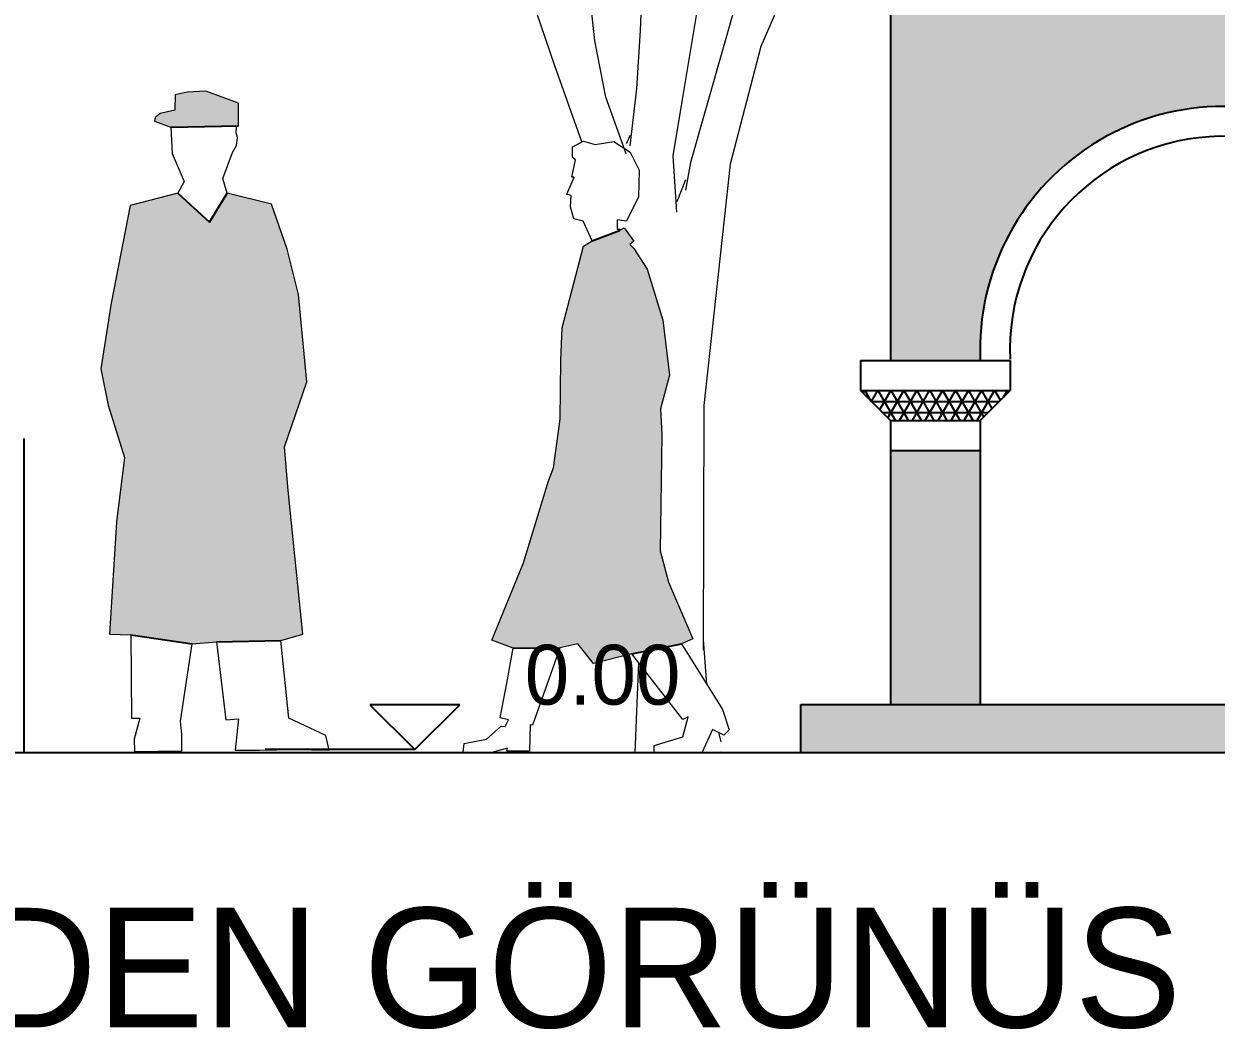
# Model space of a CAD drawing. Extents: x 9483 to 67306, y -5730 to 5191.
# Drawn here: x 23248.7 to 23647.3, y -748.5 to -412.4 of the extents above; entities that cross this region are included whole.
import ezdxf

# ---------------------------------------------------------------- set-up
doc = ezdxf.new("R2010")
doc.units = 0
doc.header["$MEASUREMENT"] = 0
doc.layers.get('0').update_dxf_attribs({"linetype": 'CONTINUOUS'})
for name, color, linetype in [('duvar', 3, 'CONTINUOUS'), ('Elevation_Vehicles', 7, 'CONTINUOUS'), ('kolon', 1, 'CONTINUOUS'), ('yazı', 6, 'CONTINUOUS'), ('ölçü', 5, 'CONTINUOUS')]:
    doc.layers.add(name, color=color, linetype=linetype)

msp = doc.modelspace()

# ---------------------------------------------------------------- hatches: boundary and pattern name
at = {"layer": 'duvar'}
h = msp.add_hatch(color=256, dxfattribs=at)
h.dxf.hatch_style = 1
h.set_gradient(color1=(255, 191, 0), color2=(255, 219, 112), one_color=1, tint=0.72, name='CYLINDER')
h.paths.add_polyline_path([(23923.67009, -524.72593), (23958.89398, -524.72593), (23958.89398, -400.03672), (23538.41979, -400.03672), (23538.41979, -525.03672), (23568.41979, -525.03672, -1.045391209), (23731.03833, -525.03672), (23761.03833, -525.03672, -1.043393465)])
h.paths.add_polyline_path([(23761.03833, -555.03672), (23731.03833, -555.03672), (23731.03833, -640.03672), (23761.03833, -640.03672)])
h.paths.add_polyline_path([(23568.41979, -555.03672), (23538.41979, -555.03672), (23538.41979, -640.03672), (23568.41979, -640.03672)])
h.paths.add_polyline_path([(23923.65688, -640.03672), (23958.89398, -640.03672), (23958.89398, -554.72593), (23923.65688, -554.72593)])
h = msp.add_hatch(color=256, dxfattribs=at)
h.dxf.hatch_style = 1
h.set_gradient(color1=(255, 223, 127), color2=(255, 251, 240), one_color=1, tint=0.97, name='CYLINDER')
h.paths.add_polyline_path([(23721.03833, -549.17886), (23711.03833, -539.17886), (23711.03833, -515.03672), (23720.83196, -515.03672, 0.25260037), (23683.41979, -458.48661), (23683.41979, -625.03672), (23721.03833, -625.03672)])
h.paths.add_polyline_path([(23721.03833, -625.03672), (23653.41979, -625.03672), (23653.41979, -640.03672), (23721.03833, -640.03672)])
h.paths.add_polyline_path([(23843.89398, -625.03672), (23771.03833, -625.03672), (23771.03833, -640.03672), (23843.89398, -640.03672)])
h.paths.add_polyline_path([(23813.89398, -455.95218, 0.274396238), (23771.24471, -515.03672), (23781.03833, -515.03672), (23781.03833, -539.17886), (23771.03833, -549.17886), (23771.03833, -625.03672), (23813.89398, -625.03672)])
h.paths.add_polyline_path([(23988.89398, -640.03672), (23508.41979, -640.03672), (23508.41979, -656.03672), (23988.89398, -656.03672)])
h = msp.add_hatch(dxfattribs=at)
h.set_pattern_fill('NET3,_O', color=256, scale=30)
h.set_pattern_definition([(0, (0, 267.568), (0, 3.75), []), (60, (0, 267.568), (-3.24759526, 1.875), []), (120, (0, 267.568), (-3.24759526, -1.875), [])])
h.paths.add_polyline_path([(23568.41979, -545.03672), (23578.41979, -535.03672), (23528.41979, -535.03672), (23538.41979, -545.03672)])
h.paths.add_polyline_path([(23721.03833, -535.03672), (23731.03833, -545.03672), (23761.03833, -545.03672), (23771.03833, -535.03672)])
h.paths.add_polyline_path([(23913.89398, -534.72593), (23923.89398, -544.72593), (23958.89398, -544.72593), (23968.89398, -534.72593)])
at = {"layer": 'Elevation_Vehicles'}
h = msp.add_hatch(color=256, dxfattribs=at)
h.dxf.hatch_style = 1
h.set_gradient(color1=(67, 99, 122), color2=(89, 131, 161), one_color=1, tint=0.49, name='CYLINDER')
h.paths.add_polyline_path([(23320.38164, -439.01541), (23309.45409, -434.97371), (23303.31669, -435.27309), (23299.27499, -436.17125), (23299.1253, -441.2608), (23294.18545, -442.45834), (23292.53883, -443.80557), (23292.38914, -445.00311), (23297.77807, -446.94911), (23320.38164, -446.50004)])
h = msp.add_hatch(color=256, dxfattribs=at)
h.dxf.hatch_style = 1
h.set_gradient(color1=(67, 99, 122), color2=(89, 131, 161), one_color=1, tint=0.49, name='CYLINDER')
h.paths.add_polyline_path([(23343.2846, -532.12417), (23340.44044, -502.93413), (23336.69813, -487.81518), (23331.45889, -472.69623), (23316.63933, -469.10361), (23310.68135, -478.75978), (23300.17315, -469.10361), (23284.15604, -473.14531), (23277.86896, -505.77829), (23274.42603, -527.78309), (23276.82111, -539.90819), (23282.35973, -557.42222), (23279.66527, -578.97794), (23277.27019, -616.55077), (23284.45543, -616.70047), (23304.96331, -619.69432), (23313.04671, -619.09555), (23334.60243, -618.64647), (23341.93737, -616.55077), (23336.99752, -568.49946), (23335.79998, -553.82959)])
h = msp.add_hatch(color=256, dxfattribs=at)
h.dxf.hatch_style = 1
h.set_gradient(color1=(255, 127, 127), color2=(250, 0, 0), one_color=1, tint=0.49, name='CYLINDER')
h.paths.add_polyline_path([(23461.53677, -541.13367), (23464.53062, -529.90673), (23462.28523, -511.49455), (23457.04599, -494.4296), (23452.55521, -487.54374), (23451.20798, -486.19651), (23452.55521, -485.14866), (23449.41167, -480.65788), (23447.76505, -481.55604), (23438.63381, -484.99897), (23435.78965, -486.79528), (23428.6044, -514.03932), (23428.15533, -524.96688), (23428.00563, -544.5766), (23425.76025, -560.89309), (23424.11363, -565.23417), (23415.73085, -592.62791), (23405.10267, -618.52472), (23412.28792, -621.21919), (23427.85594, -621.0695), (23433.84364, -619.72226), (23439.08288, -626.30874), (23451.95644, -623.0155), (23468.57232, -619.72226), (23472.31463, -618.07564), (23464.23123, -599.06469), (23461.38707, -588.58621), (23461.98584, -549.81584)])
h.paths.add_polyline_path([(23411.1317, -645.05521), (23471.1317, -645.05521), (23471.1317, -615.05521), (23411.1317, -615.05521)], flags=9)

# ---------------------------------------------------------------- linework, layer by layer
at = {"color": 27, "lineweight": 0}
for p, q in [((23468.86375, -437.76947), (23477.49403, -385.44489)), ((23439.57366, -418.12019), (23437.44433, -398.63632)), ((23455.41222, -394.93714), (23454.75891, -414.68112)), ((23489.01553, -397.37576), (23471.58332, -458.80703)), ((23443.25669, -437.01382), (23439.57366, -418.12019)), ((23454.75891, -414.68112), (23453.49381, -434.10573)), ((23453.49381, -434.10573), (23451.30836, -453.20561)), ((23450.02555, -455.96132), (23443.25669, -437.01382)), ((23465.75793, -456.54461), (23468.86375, -437.76947)), ((23450.989, -450.35017), (23450.66426, -451.27054)), ((23451.30836, -449.73839), (23450.989, -450.35017)), ((23450.3449, -451.88232), (23450.02555, -452.4941)), ((23450.66426, -451.27054), (23450.3449, -451.88232)), ((23466.97228, -475.39515), (23465.75793, -456.54461)), ((23471.58332, -458.80703), (23469.87881, -468.03762)), ((23469.87881, -464.57039), (23466.97228, -471.92793))]:
    msp.add_line(p, q, dxfattribs=at)
at = {"color": 7, "lineweight": 0}
for points in [[(23292.53883, -443.80557), (23292.38914, -445.00311), (23297.77807, -446.94911), (23298.22714, -455.78097), (23302.26884, -465.2116), (23300.17315, -469.10361), (23284.15604, -473.14531), (23277.86896, -505.77829), (23274.42603, -527.78309), (23276.82111, -539.90819), (23282.35973, -557.42222), (23279.66527, -578.97794), (23277.27019, -616.55077), (23284.45543, -616.70047), (23284.60512, -644.54328), (23287.44928, -644.54328), (23285.50328, -651.57883), (23285.65297, -655.77022), (23301.52038, -655.47084), (23301.52038, -650.0819), (23301.0713, -645.59113), (23304.96331, -619.69432), (23313.04671, -619.09555), (23316.19025, -645.14205), (23320.38164, -644.84267), (23319.33379, -655.32114), (23327.41719, -655.32114), (23338.94352, -655.02176), (23350.76923, -655.32114), (23349.57169, -650.38129), (23337.2969, -644.54328), (23334.60243, -618.64647), (23341.93737, -616.55077), (23336.99752, -568.49946), (23335.79998, -553.82959), (23343.2846, -532.12417), (23340.44044, -502.93413), (23336.69813, -487.81518), (23331.45889, -472.69623), (23316.63933, -469.10361), (23315.1424, -464.16376), (23318.43564, -455.48159), (23319.78287, -453.08651), (23320.08226, -450.39204), (23319.63318, -448.89512), (23319.78287, -446.79942), (23320.38164, -446.50004), (23320.38164, -439.01541), (23309.45409, -434.97371), (23303.31669, -435.27309), (23299.27499, -436.17125), (23299.1253, -441.2608), (23294.18545, -442.45834), (23292.53883, -443.80557), (23292.53883, -443.80557)], [(23292.53883, -443.80557), (23292.38914, -445.00311), (23297.77807, -446.94911), (23298.22714, -455.78097), (23302.26884, -465.2116), (23300.17315, -469.10361), (23284.15604, -473.14531), (23277.86896, -505.77829), (23274.42603, -527.78309), (23276.82111, -539.90819), (23282.35973, -557.42222), (23279.66527, -578.97794), (23277.27019, -616.55077), (23284.45543, -616.70047), (23284.60512, -644.54328), (23287.44928, -644.54328), (23285.50328, -651.57883), (23285.65297, -655.77022), (23301.52038, -655.47084), (23301.52038, -650.0819), (23301.0713, -645.59113), (23304.96331, -619.69432), (23313.04671, -619.09555), (23316.19025, -645.14205), (23320.38164, -644.84267), (23319.33379, -655.32114), (23327.41719, -655.32114), (23338.94352, -655.02176), (23350.76923, -655.32114), (23349.57169, -650.38129), (23337.2969, -644.54328), (23334.60243, -618.64647), (23341.93737, -616.55077), (23336.99752, -568.49946), (23335.79998, -553.82959), (23343.2846, -532.12417), (23340.44044, -502.93413), (23336.69813, -487.81518), (23331.45889, -472.69623), (23316.63933, -469.10361), (23315.1424, -464.16376), (23318.43564, -455.48159), (23319.78287, -453.08651), (23320.08226, -450.39204), (23319.63318, -448.89512), (23319.78287, -446.79942), (23320.38164, -446.50004), (23320.38164, -439.01541), (23309.45409, -434.97371), (23303.31669, -435.27309), (23299.27499, -436.17125), (23299.1253, -441.2608), (23294.18545, -442.45834), (23292.53883, -443.80557)], [(23439.68165, -452.81507), (23445.96874, -451.76722), (23451.35767, -455.35984), (23454.35152, -461.34754), (23454.20183, -470.3291), (23450.16013, -478.4125), (23447.01659, -477.96342), (23447.01659, -481.10696), (23448.06444, -481.10696), (23447.76505, -481.55604), (23449.41167, -480.65788), (23452.55521, -485.14866), (23451.20798, -486.19651), (23452.55521, -487.54374), (23457.04599, -494.4296), (23462.28523, -511.49455), (23464.53062, -529.90673), (23461.53677, -541.13367), (23461.98584, -549.81584), (23461.38707, -588.58621), (23464.23123, -599.06469), (23472.31463, -618.07564), (23468.57232, -619.72226), (23482.19434, -641.72707), (23484.43973, -648.46323), (23482.64342, -650.25954), (23478.9011, -648.31354), (23475.45817, -655.94786), (23459.44107, -656.09755), (23459.44107, -653.70247), (23469.02139, -650.85831), (23470.8177, -644.12215), (23469.02139, -645.0203), (23451.95644, -623.0155), (23439.08288, -626.30874), (23433.84364, -619.72226), (23427.85594, -621.0695), (23426.05963, -626.15904), (23418.7247, -646.96631), (23417.97623, -646.81661), (23417.67685, -655.64848), (23410.19222, -655.64848), (23410.34191, -654.60063), (23405.10267, -656.09755), (23395.52235, -655.94786), (23395.82174, -653.1037), (23403.30636, -651.60678), (23408.24622, -647.26569), (23409.59345, -647.41538), (23410.6413, -645.17), (23407.94683, -644.42153), (23410.19222, -632.89521), (23412.28792, -621.21919), (23405.10267, -618.52472), (23415.73085, -592.62791), (23424.11363, -565.23417), (23425.76025, -560.89309), (23428.00563, -544.5766), (23428.15533, -524.96688), (23428.6044, -514.03932), (23435.78965, -486.79528), (23438.63381, -484.99897), (23435.63995, -478.4125), (23432.49641, -477.66403), (23431.44856, -473.62233), (23431.59826, -469.88002), (23430.25102, -469.43094), (23432.6461, -463.74263), (23431.89764, -463.74263), (23433.09518, -457.90462), (23432.04733, -457.15615), (23432.04733, -453.56353), (23435.78965, -451.61753), (23439.68165, -452.81507), (23439.68165, -452.81507)], [(23439.68165, -452.81507), (23445.96874, -451.76722), (23451.35767, -455.35984), (23454.35152, -461.34754), (23454.20183, -470.3291), (23450.16013, -478.4125), (23447.01659, -477.96342), (23447.01659, -481.10696), (23448.06444, -481.10696), (23447.76505, -481.55604), (23449.41167, -480.65788), (23452.55521, -485.14866), (23451.20798, -486.19651), (23452.55521, -487.54374), (23457.04599, -494.4296), (23462.28523, -511.49455), (23464.53062, -529.90673), (23461.53677, -541.13367), (23461.98584, -549.81584), (23461.38707, -588.58621), (23464.23123, -599.06469), (23472.31463, -618.07564), (23468.57232, -619.72226), (23482.19434, -641.72707), (23484.43973, -648.46323), (23482.64342, -650.25954), (23478.9011, -648.31354), (23475.45817, -655.94786), (23459.44107, -656.09755), (23459.44107, -653.70247), (23469.02139, -650.85831), (23470.8177, -644.12215), (23469.02139, -645.0203), (23451.95644, -623.0155), (23439.08288, -626.30874), (23433.84364, -619.72226), (23427.85594, -621.0695), (23426.05963, -626.15904), (23418.7247, -646.96631), (23417.97623, -646.81661), (23417.67685, -655.64848), (23410.19222, -655.64848), (23410.34191, -654.60063), (23405.10267, -656.09755), (23395.52235, -655.94786), (23395.82174, -653.1037), (23403.30636, -651.60678), (23408.24622, -647.26569), (23409.59345, -647.41538), (23410.6413, -645.17), (23407.94683, -644.42153), (23410.19222, -632.89521), (23412.28792, -621.21919), (23405.10267, -618.52472), (23415.73085, -592.62791), (23424.11363, -565.23417), (23425.76025, -560.89309), (23428.00563, -544.5766), (23428.15533, -524.96688), (23428.6044, -514.03932), (23435.78965, -486.79528), (23438.63381, -484.99897), (23435.63995, -478.4125), (23432.49641, -477.66403), (23431.44856, -473.62233), (23431.59826, -469.88002), (23430.25102, -469.43094), (23432.6461, -463.74263), (23431.89764, -463.74263), (23433.09518, -457.90462), (23432.04733, -457.15615), (23432.04733, -453.56353), (23435.78965, -451.61753), (23439.68165, -452.81507)]]:
    msp.add_lwpolyline(points, dxfattribs=at)
at = {"layer": 'duvar', "color": 27, "lineweight": 0}
for p, q in [((23426.15374, -426.52892), (23410.30356, -379.64191)), ((23508.82348, -388.31659), (23495.10259, -420.01548)), ((23495.10259, -420.01548), (23484.84704, -459.34723)), ((23435.19634, -451.92605), (23426.15374, -426.52892)), ((23484.84704, -459.34723), (23476.0298, -540.06691)), ((23476.0298, -540.06691), (23475.83675, -621.86315)), ((23475.83675, -618.39593), (23476.89623, -633.16859)), ((23453.01545, -656.03672), (23454.24259, -625.96343)), ((23480.85848, -649.33138), (23481.72451, -652.45326)), ((23465.97597, -656.26295), (23453.01545, -656.03672)), ((23481.72451, -655.92048), (23465.97597, -656.26295))]:
    msp.add_line(p, q, dxfattribs=at)
at = {"layer": 'duvar'}
for p, q in [((23538.41979, -390.03672), (23538.41979, -525.03672)), ((23528.41979, -525.03672), (23528.41979, -535.03672)), ((23528.41979, -525.03672), (23578.41979, -525.03672)), ((23578.41979, -525.03672), (23578.41979, -535.03672)), ((23528.41979, -535.03672), (23538.41979, -545.03672)), ((23528.41979, -535.03672), (23578.41979, -535.03672)), ((23568.41979, -545.03672), (23578.41979, -535.03672)), ((23538.41979, -545.03672), (23568.41979, -545.03672)), ((23538.41979, -545.03672), (23538.41979, -640.03672)), ((23568.41979, -545.03672), (23568.41979, -640.03672)), ((23248.65688, -551.03672), (23248.65688, -656.03672)), ((23538.41979, -555.03672), (23568.41979, -555.03672)), ((23568.41979, -555.03672), (23568.41979, -640.03672)), ((23508.41979, -640.03672), (23988.89398, -640.03672)), ((23508.41979, -656.03672), (23508.41979, -640.03672))]:
    msp.add_line(p, q, dxfattribs=at)
for radius, start in [(81.3894, 357.4574078), (71.3894, 5.1348824)]:
    msp.add_arc((23649.72906, -521.42612), radius, start, 182.5425922, dxfattribs=at)
at = {"layer": 'Elevation_Vehicles'}
for p, q in [((23297.77807, -446.94911), (23320.38164, -446.50004)), ((23300.17315, -469.10361), (23310.68135, -478.75978)), ((23310.68135, -478.75978), (23316.63933, -469.10361)), ((23438.63381, -484.99897), (23447.76505, -481.55604)), ((23284.45543, -616.70047), (23304.96331, -619.69432)), ((23313.04671, -619.09555), (23334.60243, -618.64647)), ((23412.28792, -621.21919), (23427.85594, -621.0695)), ((23451.95644, -623.0155), (23468.57232, -619.72226))]:
    msp.add_line(p, q, dxfattribs=at)
at = {"layer": 'kolon', "color": 1}
msp.add_line((21474.56448, -656.03672), (23248.65688, -656.03672), dxfattribs=at)
at = {"layer": 'yazı'}
msp.add_line((23248.65688, -656.03672), (24248.65688, -656.03672), dxfattribs=at)
at = {"layer": 'ölçü', "color": 5}
for p, q in [((23364.38875, -640.09922), (23379.38875, -655.09922)), ((23394.38875, -640.09922), (23364.38875, -640.09922)), ((23379.38875, -655.09922), (23394.38875, -640.09922)), ((23379.38875, -655.09922), (23329.38875, -655.09922))]:
    msp.add_line(p, q, dxfattribs=at)

# ---------------------------------------------------------------- texts
at = {"layer": 'yazı', "color": 6}
msp.add_text('ÖNDEN GÖRÜNÜS', height=40, dxfattribs=at).set_placement((23154.20819, -747.98179))
at = {"layer": 'ölçü', "color": 5}
msp.add_text('0.00', height=20, dxfattribs=at).set_placement((23416.1317, -640.05521))

doc.saveas('drawing.dxf')
